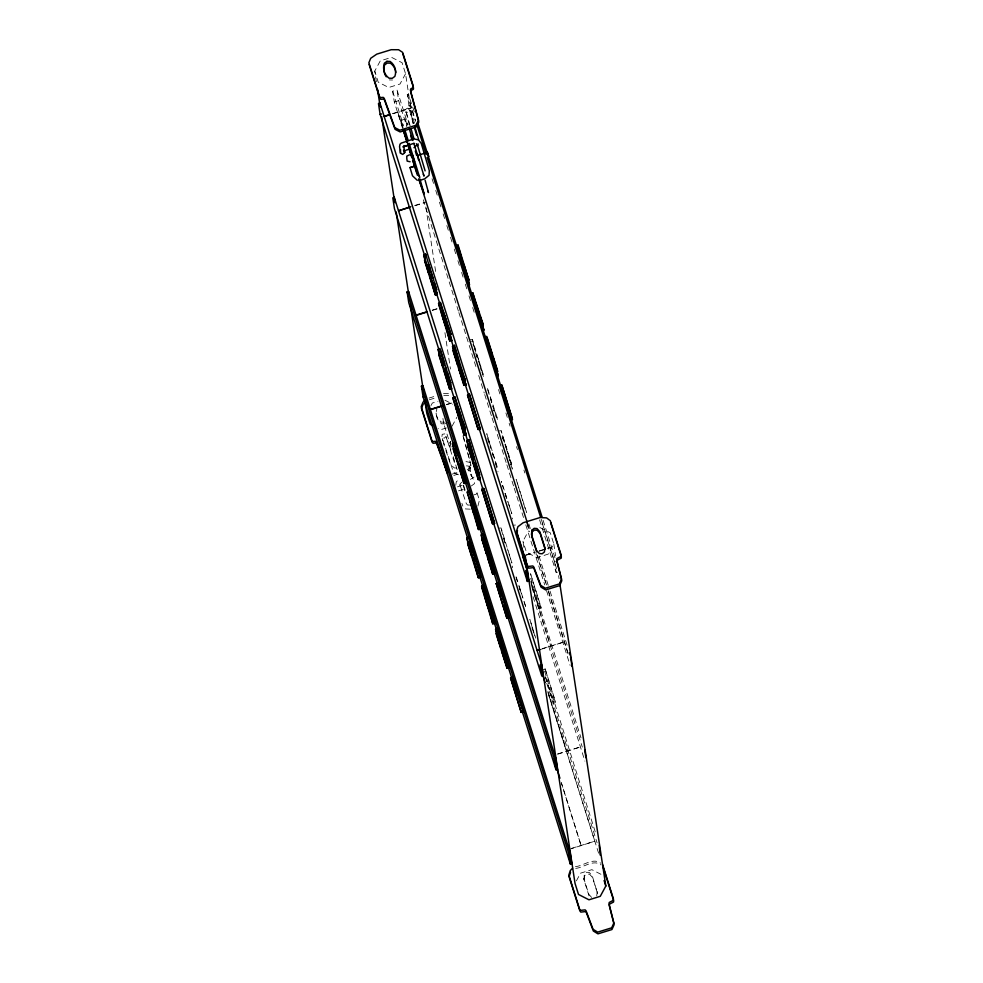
<?xml version="1.0" encoding="UTF-8"?>
<svg xmlns="http://www.w3.org/2000/svg" width="983" height="983" viewBox="0 0 983 983"><rect width="100%" height="100%" fill="white"/><g stroke="black" fill="none" stroke-linecap="round" stroke-linejoin="round"><path stroke-width="0.74" stroke-dasharray="4.92 3.69" d="M584.037 880.068L584.258 874.047L586.482 872.24L589.358 872.486L592.221 875.742L597.48 893.301L592.491 877.475L589.616 874.206L586.753 873.961L584.516 875.767L584.037 880.068L589.038 895.906M596.73 895.882L597.222 891.581M455.756 485.295L456.284 481.744L459.688 478.832M477.91 506.085L479.434 500.187L477.013 492.827L474.875 492.778M477.013 492.827L476.423 494.117L473.929 494.867M376.366 81.712L374.744 71.12L380.286 60.848L391.603 57.37L402.072 62.715L405.549 73.75L413.155 123.723M405.549 73.75L400.007 84.022L388.69 87.499L378.234 82.154L374.744 71.12M430.959 405.61L432.336 403.042L438 401.297M452.057 426.204L456.911 417.222M468.178 469.21L470.869 464.222L471.14 465.942L468.449 470.931M523.89 547.273L522.968 541.215L528.51 530.955M539.827 527.478L550.296 532.823L553.773 543.857L548.231 554.117L536.915 557.607L526.458 552.262L522.968 541.215M576.407 880.842L580.56 873.15L591.877 869.672L602.346 875.005M470.341 474.936L471.041 474.101L471.422 476.595L470.071 467.761L470.439 470.218L469.714 467.392L468.486 466.065L466.434 465.856M474.003 477.087L470.415 479.397M461.924 482.223L460.265 483.636L459.983 485.541L459.602 483.833L466.347 503.677L467.625 505.053L470.599 505.041M471.324 485.995L474.47 483.636L474.322 481.83L469.604 470.624L467.244 469.604M530.992 582.722L539.286 609.005L541.117 608.084L540.883 606.56L530.501 573.617L528.461 573.875M545.344 677.017L553.626 703.3L555.456 702.366L555.223 700.854L544.84 667.912L555.456 702.366M539.286 609.005L539.053 607.469L540.883 606.56M553.626 703.3L553.392 701.751L555.223 700.854M509.845 465.02L511.688 464.148L501.146 430.751L499.106 430.947M409.321 124.964L405.414 109.211L407.798 108.13L409.567 110.133L413.88 123.526M492.569 411.115L494.461 410.402L497.459 419.458M452.192 474.125L458.852 472.061M453.79 475.44L457.783 474.187M402.526 128.097L394.294 101.999L392.659 91.235L396.997 89.895L407.957 124.632M394.294 101.999L398.643 100.659L396.997 89.895M414.519 123.096L408.977 105.525L410.427 105.07L415.502 121.179M392.315 113.684L411.496 107.786L392.352 113.967M403.018 127.987L401.015 120.331L405.365 119.004L407.38 125.062M414.875 205.447L425.848 202.08M414.924 205.73L424.521 202.768M432.237 310.149L437.718 308.453M432.274 310.419L437.767 308.736M429.055 398.066L436.292 395.842M429.325 399.786L436.55 397.562M446.577 404.431L452.057 402.747M446.626 404.713L452.106 403.018M451.05 446.958L443.751 423.808L448.101 422.469M446.405 427.949L440.74 429.694L438.123 428.355M457.476 486.855L463.018 485.147M458.533 490.861L465.217 488.809M525.475 555.112L535.071 552.163M539.188 550.898L546.044 548.797M547.408 548.367L550.148 547.531L547.457 548.649M525.524 555.395L535.108 552.446M539.225 551.18L546.081 549.067M539.618 519.86L556.231 572.573L557.68 572.118L541.068 519.417M542.555 648.559L564.488 641.813L541.228 649.259M557.177 754.096L580.486 746.933L554.473 755.227M571.516 848.39L594.826 841.215L547.838 692.204M568.825 849.509L594.826 841.215M575.46 866.662C583.46 865.912 593.13 857.274 600.76 863.221M575.719 868.382C583.718 867.633 593.388 859.007 601.018 864.942M408.977 105.525L407.281 94.417L408.228 94.245L414.31 111.816M555.481 561.293L554.547 561.465L556.231 572.573M443.517 393.618L450.89 393.642M443.775 395.338L451.148 395.363M543.034 669.706L545.074 669.423M470.636 341.285L472.676 341.052L477.308 357.296L474.482 348.375M513.458 525.241L515.497 525.033M470.378 339.59L472.418 339.393L483.206 374.449L478.156 358.476L478.561 361.265M499.069 528.166L501.109 527.969L511.897 563.038L507.412 548.809M470.206 509.169L465.451 508.936L462.846 506.098L461.899 503.333M456.702 467.994L454.306 467.945L450.644 464.566L444.857 447.511M389.305 79.906L392.536 80.016M444.586 422.211L441.355 422.1A13.578 13.258 -8.6 0 1 435.899 411.447L436.169 413.167M444.857 423.931L441.625 423.82A13.578 13.258 -8.6 0 1 436.907 408.879M465.967 461.592L471.029 462.637M458.422 474.777L453.814 472.467L452.966 470.685L441.883 437.005L442.227 434.302L444.795 433.872L452.143 453.274M444.967 400.228L452.807 404.234M591.643 897.454L588.768 894.186L583.779 878.347M401.015 120.331L403.03 126.402M457.144 469.653L452.659 454.711M450.669 442.104L450.361 441.416L450.927 444.218M508.813 504.697L511.811 513.753L501.428 481.326L501.625 482.665M502.116 436.845L503.05 439.462M504.943 444.709L505.889 447.326M502.78 437.926L506.073 447.302L501.146 430.751M531.938 627.842L534.789 635.915L529.837 619.327L535.796 638.2M454.404 462.501L446.061 436.305L444.255 438.246L441.883 437.005L442.878 440.937M497.189 417.664L487.089 387.044L487.285 388.371M490.247 397.599L493.613 407.847M505.053 493.257L507.953 502.141M516.259 577.07L526.151 608.035L523.644 600.429M519.847 588.903L521.641 594.334M443.431 443.149L444.39 446.061M543.107 520.302L555.579 559.831M407.281 94.417L415.649 120.934M541.4 519.774L554.584 561.735M432.053 178.722L433.908 184.583M435.752 190.444L437.595 196.293M439.438 202.154L441.293 208.003M443.136 213.864L444.98 219.725M446.835 225.574L448.678 231.435M450.521 237.284L452.364 243.145M454.22 249.006L456.063 254.855M457.906 260.716L459.749 266.577M461.605 272.426L463.448 278.287M465.291 284.136L467.146 289.997M468.989 295.858L470.832 301.707M472.676 307.568L474.531 313.417M498.528 389.551L499.917 393.95M505.913 412.983L507.302 417.37M509.145 423.231L510.066 426.155M516.53 446.651L517.463 449.587M523.927 470.083L524.848 473.007M398.643 100.659L406.864 126.758M507.375 451.369L511.934 465.819L511.688 464.148M526.532 512.266L516.149 479.323L526.31 512.352M474.039 346.95L473.13 344.099L473.388 345.758M478.733 361.842L481.424 370.382M481.867 371.807L483.673 377.497M475.674 353.02L478.426 361.732M480.257 367.544L481.179 370.456M392.659 91.235L403.608 125.971M528.829 523.816L530.685 529.665M538.991 556.022L548.219 585.303M550.062 591.164L567.609 646.802M402.858 128.073L397.796 112.001L402.907 128.355M527.687 523.988L529.53 529.825M527.269 522.796L529.579 530.107M527.183 523.484L529.53 531.066M537.32 555.616L547.912 589.222M548.367 590.685L568.887 655.747M526.79 522.931L529.554 531.717M536.485 553.675L546.634 585.88M548.477 591.741L568.788 656.165M423.317 199.807L458.397 311.083M458.864 312.545L476.866 369.645M478.709 375.506L484.25 393.065M484.717 394.539L491.635 416.497M492.102 417.959L499.02 439.917M499.487 441.379L506.405 463.349M506.872 464.812L513.802 486.769M514.256 488.232L523.497 517.513M525.794 524.836L544.729 584.873M546.573 590.722L570.115 665.393M497.3 467.085L486.769 433.675L491.181 448.555M492.618 453.089L497.103 467.318M541.117 608.084L530.501 573.617M487.482 438.393L490.628 448.371M495.321 463.251L498.012 471.791M530.673 578.299L580.99 737.877M530.759 581.174L539.053 607.469M531.901 586.126L550.787 646.028M531.987 587.527L582.305 747.117M533.081 596.73L584.922 761.149M501.367 529.628L505.999 545.872M522.378 597.664L522.256 596.263M503.628 538.377L505.422 544.078M544.545 671.119L595.784 833.633M545.565 676.918L553.392 701.751M546.794 683.283L597.111 842.861M547.887 691.246L566.773 751.147M547.887 692.487L599.225 855.161M561.305 782.615L581.162 845.712L561.354 782.898M463.62 485.381L464.971 490.001L463.484 485.627M463.374 486.032L465.647 493.269M487.715 389.821L496.108 417.099M502.51 485.565L503.382 488.477M505.053 493.503L506.761 499.143M515.977 576.947L517.722 582.759M518.975 586.372L520.253 590.611M406.937 125.185L405.365 119.004M410.194 125.922L405.414 109.211M507.326 451.295L512.315 468.289M506.061 447.904L512.598 470.144M413.241 123.489L409.567 110.133L408.289 112.467L405.721 111.89L405.795 112.578M463.509 437.005L470.488 462.784M462.993 435.862L471.14 465.942M492.962 455.756L492.483 452.733M553.773 543.857L555.616 555.973M558.614 575.657L559.069 578.68M512.462 518.029L512.61 518.999M512.364 566.085L512.61 567.744M472.418 339.393L472.676 341.052M425.823 206.995L435.727 272.107M444.93 332.672L450.46 369.006M442.928 418.426L443.751 423.808"/><path stroke-width="1.47" d="M413.524 87.794L413.376 89.293L410.955 90.645L410.673 91.947L418.819 122.027L416.128 127.016L400.142 131.931L395.055 129.338L384.464 100.008L383.493 99.099L380.74 99.332L379.757 98.177L369.129 64.485M400.572 149.723L400.437 153.176L402.735 154.429L404.701 152.574L403.755 146.258M517.5 530.623L516.788 532.835L527.552 566.982L528.473 568.186L533.118 567.67L534.027 568.629L541.019 587.109L545.639 589.935L559.634 585.635L561.809 580.707L556.956 561.576L557.152 560.285L561.268 558.098L561.342 556.587L550.566 522.44M570.521 872.326L569.096 876.75L579.859 910.897L580.781 912.101L585.426 911.585L586.335 912.543L593.339 931.024L597.959 933.85L611.942 929.549L614.129 924.622L609.263 905.49L609.46 904.2L613.589 902.013L613.65 900.502L602.886 866.355M423.268 403.939L421.449 408.4L432.065 442.092L433.061 443.247L435.801 443.014L436.784 443.923L447.376 473.253M404.763 150.706L404.627 152.611L403.509 150.252M559.757 583.226L605.823 886.052L600.281 896.312L588.964 899.801L578.508 894.456L575.03 883.41L525.278 556.366M572.548 868.161L570.263 870.606L568.838 875.03L579.601 909.177L580.523 910.381L585.168 909.865L586.077 910.823L593.068 929.304L597.701 932.13L611.684 927.829L613.871 922.902L609.005 903.77L609.202 902.468L613.318 900.293L613.392 898.781L602.616 864.635M424.803 400.523L422.997 402.219L421.191 406.679L431.807 440.372L432.79 441.527L435.543 441.281L436.513 442.203L446.601 470.132M404.418 145.644L402.932 146.971L414.076 143.26M413.99 147.671L418.254 143.973M600.171 855.038L599.225 845.233M435.322 294.888L424.791 261.49L424.533 259.831L428.711 273.016L424.078 256.784L423.82 255.113L425.639 254.13L436.636 289.899L434.609 290.182L429.559 274.208L430.013 277.194L435.322 294.888L437.374 294.703L433.908 282.846M449.661 389.182L439.131 355.772L438.885 354.113L443.05 367.31L438.418 351.066L438.16 349.407L439.979 348.412L450.976 384.181L448.948 384.476L443.911 368.49L444.365 371.488L449.661 389.182L451.713 388.985L446.872 372.778M464.013 483.476L453.482 450.067L453.224 448.408L457.39 461.58L452.77 445.36L452.512 443.702L454.33 442.706L465.328 478.475L463.3 478.758L458.225 462.747L458.705 465.77L464.013 483.476L466.065 483.28L460.597 465.02M478.352 577.758L467.822 544.361L467.576 542.69L471.729 555.862L467.109 539.642L466.851 537.984L468.67 536.988L479.409 571.062L479.667 572.757L477.64 573.052L472.602 557.066L478.352 577.758L480.404 577.562L479.225 572.966M461.482 370.05L465.967 385.152L463.915 385.348L453.384 351.939L453.126 350.28L457.808 365.062L452.696 347.441L452.561 346.286L454.379 345.303L465.315 380.925L461.052 368.711M478.352 472.381L480.306 479.434L478.254 479.63L467.724 446.233L467.478 444.562L472.147 459.356L467.048 441.736L466.9 440.568L468.719 439.585L479.667 475.219L475.281 462.526L477.505 469.702M483.648 537.959L481.817 538.856L486.499 553.65L481.387 536.03L481.252 534.863L483.071 533.88L494.007 569.513L489.743 557.287M507.892 663.636L508.997 668.01L506.945 668.219L496.415 634.809L496.169 633.15L500.839 647.932L495.739 630.312L495.592 629.157L497.41 628.174L508.358 663.795L503.972 651.102L507.044 660.957M481.953 330.423L483.771 329.452L482.161 324.132M449.747 340.929L438.787 304.742L438.59 303.415L440.409 302.469L450.706 333.556L450.853 334.539L448.826 334.859L445.877 325.951L449.747 340.929L451.787 340.732L449.895 333.556M464.087 435.211L453.126 399.037L452.93 397.697L454.76 396.763L465.045 427.838L465.192 428.834L463.165 429.141L460.179 420.134L464.087 435.211L466.139 435.027L462.538 422.211M478.438 529.505L467.478 493.319L467.281 491.991L469.112 491.045L479.397 522.133L479.544 523.128L477.517 523.435L474.531 514.428L478.438 529.505L480.478 529.321L477.369 518.127M492.778 623.8L481.817 587.613L481.621 586.273L483.452 585.34L493.736 616.427L493.884 617.41L491.856 617.717L488.87 608.71L492.778 623.8L494.83 623.603L490.836 608.231L493.884 617.41M467.552 395.055L469.37 394.122L479.962 427.716L480.196 429.264L478.168 429.522L467.552 395.055L478.168 429.522M510.595 420.429L512.426 419.495L512.192 417.984L501.809 385.041L499.769 385.299L502.067 392.598M481.891 489.35L483.71 488.416L494.302 521.998L494.547 523.546L492.508 523.804L481.891 489.35L492.508 523.804M496.243 583.632L498.062 582.698L508.653 616.292L508.887 617.84L506.859 618.098L496.243 583.632L506.859 618.098M510.582 677.926L512.401 676.992L522.993 710.586L523.239 712.134L521.199 712.38L510.582 677.926L521.199 712.38M438.787 304.742L440.617 303.833L440.409 302.469M510.361 418.881L512.192 417.984M495.764 372.422L497.595 371.525L497.337 369.866L486.806 336.456L484.766 336.653M468.866 280.167L467.036 281.064L456.026 245.295L458.078 245.099L468.866 280.167L463.816 264.181M481.289 326.061L483.12 325.164L482.85 323.37L472.737 292.75L470.71 292.995M409.456 154.847L406.79 156.137L406.802 158.546L407.171 161.114L410.083 161.753M497.337 369.866L495.506 370.726L485.209 338.078M466.778 279.369L468.608 278.508M482.85 323.37L481.006 324.23L473.511 301.511M479.36 429.178L527.367 581.444L528.817 581.002L527.134 569.894L379.868 102.846L378.467 103.571L380.114 114.397L425.344 257.878M541.51 664.459L394.208 197.141L392.807 197.853L394.453 208.691L438.774 349.235M527.134 569.894L525.721 570.619L527.367 581.444M421.093 180L424.668 178.845L429.067 175.306L429.301 170.612L421.24 143.383L418.5 139.881L413.868 138.91L401.211 143.113L400.007 144.218L399.54 146.7L400.511 153.139M409.997 167.589L414.04 166.36L409.997 167.589L412.491 175.797L417.284 180.307M404.492 146.32L409.432 144.771M405.844 150.227L409.911 148.949M380.114 114.397L381.564 113.954M389.563 114.532L384.132 116.498L389.612 114.814M417.726 155.375L427.408 152.39L428.662 156.432L427.408 152.39M410.759 206.713L398.471 210.78L409.432 207.413M453.532 444.721L408.756 302.703L407.109 291.865L408.559 291.423L555.813 758.471L557.496 769.578L556.009 769.75L504.771 607.236M415.784 315.199L426.757 311.832M417.197 315.064L426.794 312.103M467.416 537.541L423.095 396.985L421.449 386.159L422.899 385.717L570.152 852.765L571.848 863.873L570.349 864.032L522.342 711.766M430.124 409.493L442.473 405.696M431.537 409.346L442.51 405.979M539.814 649.407L537.123 650.525L539.864 649.677M541.707 675.739L543.157 675.284L541.473 664.189L540.06 664.901L541.707 675.739L490.935 514.687M556.009 769.75L554.363 758.913L555.813 758.471M570.349 864.032L568.702 853.207L570.152 852.765M424.582 396.825L423.095 396.985M438.59 303.415L448.678 333.888L450.706 333.556M452.93 397.697L463.018 428.17L465.045 427.838M467.281 491.991L477.369 522.465L479.397 522.133M481.621 586.273L491.709 616.746L493.736 616.427M423.82 255.113L434.351 288.523L436.378 288.203M438.16 349.407L448.69 382.805L450.718 382.485M452.512 443.702L463.042 477.099L465.07 476.78M466.851 537.984L477.382 571.393L479.409 571.062M452.561 346.286L463.005 379.352L465.033 379.033M466.9 440.568L477.345 473.634L479.372 473.315M481.252 534.863L491.697 567.928L493.724 567.609M495.592 629.157L506.036 662.21L508.064 661.891M477.935 427.998L479.962 427.716M492.274 522.292L494.302 521.998M506.626 616.574L508.653 616.292M520.965 710.869L522.993 710.586M463.005 379.352L463.288 381.207L458.95 368.711L463.657 383.677L465.709 383.444M477.345 473.634L477.627 475.502L473.29 462.993L478.008 477.971L480.048 477.738M491.697 567.928L491.979 569.796L487.642 557.287L492.348 572.266L494.4 572.032L494.658 573.728L492.606 573.925L481.817 538.856M506.036 662.21L506.319 664.078L501.981 651.569L506.7 666.548L508.739 666.314M435.064 293.229L437.116 292.995M449.415 387.523L451.455 387.29M463.755 481.805L465.807 481.584M478.107 576.099L480.146 575.866M449.477 339.135L451.516 338.914M463.816 433.417L465.856 433.196M478.168 527.711L480.208 527.49M492.508 622.006L494.547 621.772M432.901 425.676L430.284 424.349L426.806 413.302L424.73 399.676M416.325 143.727L417.8 145.619L417.419 144.919L425.111 170.87M431.463 273.557L432.975 278.287M423.317 174.224L424.042 176.104L413.88 143.444M418.967 175.564L419.692 177.444L409.088 143.334M416.755 153.643L418.881 160.401L418.451 159.369M414.101 160.708L414.531 161.74L412.405 154.982L413.032 157.329M427.949 191.206L428.477 192.557L425.123 180.307M418.697 179.078L424.14 193.884L419.95 179.004M489.19 346.483L491.672 353.438M487.961 342.305L491.758 353.057L487.064 338.127M480.183 316.293L483.12 325.164M471.176 294.421L472.577 298.672M446.7 322.019L443.542 312.569M447.843 325.459L450.853 334.539M462.624 421.043L465.192 428.834M472.651 502.313L475.883 513.163L472.233 501.158M479.544 523.128L476.497 513.937L476.89 516.493M413.155 161.077L414.629 165.39L413.511 160.942M417.443 175.343L412.577 159.996M402.907 54.102L413.057 86.332M458.778 248.183L462.968 263.002L461.494 258.357M493.036 357.075L497.595 371.525M479.348 314.793L479.225 313.405M512.426 419.495L501.809 385.041M464.394 267.56L465.733 271.824M467.527 277.525L469.579 284.873M467.294 277.611L469.124 283.423M417.542 122.064L542.186 517.365M503.91 398.434L508.973 414.507M416.571 123.858L426.241 154.54M427.163 157.452L540.478 516.849M545.172 549.386L540.171 533.56L537.308 530.292L534.433 530.046L532.208 531.852L531.729 536.153L536.718 551.991M409.321 128.97L412.971 140.544M404.971 130.309L408.166 140.434M569.452 652.651L570.386 655.587M404.259 130.284L407.54 141.024M403.78 130.997L407.466 142.682M409.776 149.981L411.152 154.368M412.995 160.217L417.136 173.364M418.979 179.201L527.232 522.526M412.282 158.3L407.81 144.046M402.981 129.547L407.097 142.596M408.473 146.946L411.668 157.096M527.171 570.177L522.735 555.96M527.429 576.603L528.817 581.002M428.649 264.55L430.026 268.912M434.351 282.637L436.636 289.899M480.196 429.264L469.37 394.122M428.195 264.746L430.493 272.021M454.957 349.383L459.172 362.739M427.974 264.882L429.313 269.145M436.022 290.44L437.374 294.703M455.67 352.492L463.718 378.05M464.615 380.888L465.967 385.152M435.973 291.558L439.659 303.268M449.821 335.473L453.507 347.196M465.512 385.262L468.277 394.036M542.235 672.36L543.157 675.284M440.237 350.108L444.525 363.784M447.314 372.569L450.521 382.731M541.903 672.261L545.123 682.485M469.296 443.665L474.064 458.754L468.719 439.585M494.547 523.546L483.71 488.416M443.001 360.491L444.377 364.853M447.683 376.206L449.022 380.47M449.919 383.309L451.713 388.985M470.452 448.199L474.039 459.565M476.276 466.655L478.512 473.757M479.409 476.595L480.306 479.434M449.845 384.378L453.999 397.55M464.615 431.23L467.847 441.478M479.397 478.082L483.083 489.792M604.09 880.535L605.823 886.052M407.109 291.865L554.363 758.913M555.702 763.73L557.496 769.578M557.164 769.468L559.929 778.229M454.588 444.402L458.25 456.038M460.757 463.951L465.328 478.475M455.522 448.961L456.886 453.323M484.078 539.298L488.416 553.036L483.071 533.88M490.173 558.627L492.286 565.323M493.122 568.014L494.4 572.032M508.432 616.378L498.062 582.698M485.258 543.906L489.731 558.111M492.864 568.051L494.658 573.728M464.271 477.603L466.065 483.28M464.615 479.851L468.301 491.561M479.385 526.704L482.149 535.489M492.766 569.169L497.386 583.804M498.774 588.203L501.072 595.514M421.449 386.159L568.702 853.207M570.484 859.412L571.356 862.189M570.521 859.683L571.848 863.873M473.056 551.77L468.67 536.988M474.642 556.796L479.667 572.757M512.647 678.54L523.239 712.134M472.614 551.979L469.395 541.793L469.653 543.488M479.053 573.31L479.95 576.149M500.04 639.614L505.409 656.656M507.646 663.758L508.997 668.01M479.409 575.608L486.339 597.566M492.802 618.061L496.489 629.784M507.572 664.913L511.725 678.098M515.424 689.808L516.8 694.195M479.139 313.098L475.821 303.096L478.918 313.38M443.972 314.007L447.191 324.587L446.921 322.768M441.048 305.246L447.068 325.127M449.636 333.642L451.787 340.732M460.916 416.89L457.759 406.446L461.26 417.062M458.828 410.894L454.76 396.763M460.548 416.571L461.838 420.835M464.418 429.35L466.139 435.027M477.48 519.38L469.112 491.045M478.328 522.219L480.478 529.321M489.608 605.479L486.474 595.096L489.952 605.639M492.25 615.088L483.452 585.34M493.11 617.926L494.83 623.603M479.52 315.887L472.737 292.75M482.161 324.599L483.919 330.423L483.771 329.452M410.599 135.408L411.877 139.684M415.293 151.075L416.583 155.339M408.387 143.862L412.663 158.103M403.89 130.911L407.38 142.584M414.74 126.426L418.586 139.463M411.017 128.712L413.904 138.48M492.987 357.013L498.258 375.862L497.029 371.685M492.127 354.998L496.218 368.908M454.945 347.957L459.233 362.702M414.482 127.815L416.571 135.027M480.564 318.824L480.122 316.121M570.582 656.939L572.02 666.413M584.676 749.599L585.917 757.721M458.078 245.099L458.324 246.758M463.657 383.677L463.915 385.348M478.008 477.971L478.254 479.63M492.348 572.266L492.606 573.925M506.7 666.548L506.945 668.219M498.246 633.937L497.988 632.241L502.755 647.33L497.41 628.174M447.806 325.361L448.199 327.917M448.678 333.888L448.826 334.859M463.018 428.17L463.165 429.141M477.369 522.465L477.517 523.435M491.709 616.746L491.856 617.717M434.351 288.523L434.609 290.182M448.69 382.805L448.948 384.476M463.042 477.099L463.3 478.758M477.382 571.393L477.64 573.052M445.815 367.839L446.245 370.726M474.506 556.427L474.936 559.315M430.185 269.502L430.628 272.389M473.216 552.36L473.659 555.248M425.639 254.13L425.897 255.826M379.868 102.846L380.507 107.012M394.208 197.141L395.055 202.682M408.559 291.423L408.977 294.2M422.899 385.717L423.526 389.882M377.509 89.281L380.052 105.943M381.662 116.535L394.097 198.296M396.174 211.923L408.609 293.696M410.218 304.288L422.653 386.049M454.379 345.303L454.527 346.483M386.233 76.785A13.578 13.258 -8.6 0 1 384.599 64.964L387.191 63.059L390.423 63.17A13.578 13.258 -8.6 0 1 395.817 72.533M561.072 554.867L561.01 556.378L556.894 558.553L556.697 559.855L561.551 578.987L559.376 583.914L545.381 588.215L540.761 585.389L533.757 566.908L532.847 565.95L528.215 566.466L527.281 565.262L516.517 531.115L517.943 526.691L523.153 522.747L540.048 517.549L546.585 517.881L550.308 520.72L561.072 554.867M413.265 86.074L413.118 87.573L410.697 88.925L410.415 90.215L418.561 120.307L415.87 125.296L399.884 130.211L394.797 127.618L384.206 98.275L383.223 97.366L380.482 97.612L379.499 96.457L368.871 62.765L370.689 58.304L376.747 54.151L391.209 49.703L398.582 49.728L402.637 52.382L413.265 86.074M531.95 530.132L531.471 534.433L536.46 550.271L539.323 553.54L542.198 553.773L544.422 551.967L544.901 547.666L539.913 531.828L537.05 528.571L534.174 528.326L531.95 530.132M386.933 61.339L384.341 63.244A13.578 13.258 -8.6 0 0 389.047 78.185L392.278 78.296L394.871 76.391A13.578 13.258 -8.6 0 0 390.165 61.45L386.933 61.339M445.238 325.09L441.539 312.901L445.238 325.09M459.577 419.372L455.879 407.195L459.577 419.372M473.929 513.667L470.255 501.551L473.929 513.667M488.268 607.961L484.594 595.845L488.268 607.961"/></g></svg>
